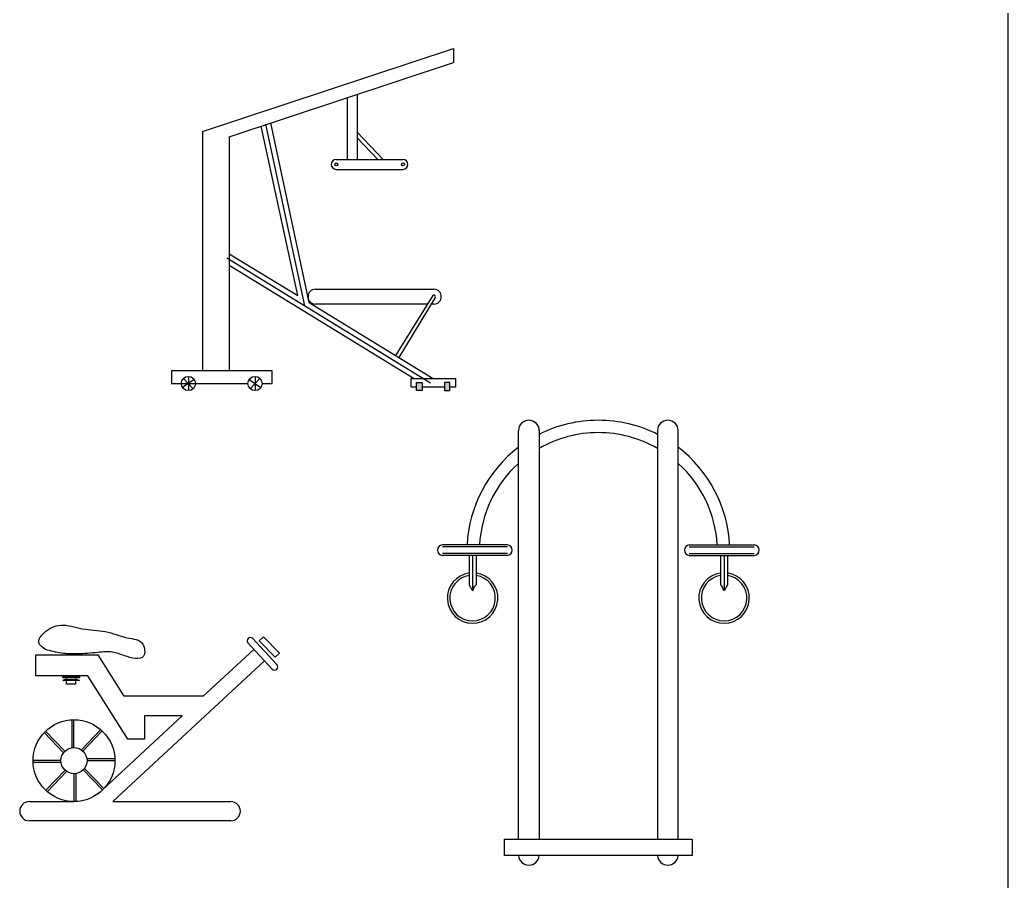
# Model space of a CAD drawing. Header units: millimetres. Extents: x 24547 to 62889, y 34568 to 56011.
# Drawn here: x 58887 to 62889, y 47388 to 50874 of the extents above; entities that cross this region are included whole.
import ezdxf

# ---------------------------------------------------------------- set-up
doc = ezdxf.new("R2010")
doc.units = ezdxf.units.MM
doc.layers.add('www.cad-blocks.net', color=7, linetype='Continuous')

# ---------------------------------------------------------------- blocks, each defined once
blk = doc.blocks.new('A$C12D90F33')
at = {"ltscale": 0.0025}
for p, q in [((1301, 790.3), (1177.7, 923.4)), ((928.8, 630.6), (1183.9, 867.1)), ((1277.1, 766.5), (1153.8, 899.5)), ((81.5, 732.6), (81.5, 839.3)), ((81.5, 839.3), (395.9, 839.3)), ((527.7, 630.6), (395.9, 839.3)), ((470.8, 96.9), (1238.3, 808.4)), ((345, 732.6), (81.5, 732.6)), ((547.5, 412), (345, 732.6)), ((928.8, 630.6), (527.7, 630.6)), ((264.4, 370), (264.4, 511.4)), ((274.4, 370), (274.4, 511.4)), ((394.6, 135.3), (821, 530.6)), ((821, 530.6), (631.5, 530.6)), ((631.5, 530.6), (631.5, 412)), ((228.4, 351.4), (129.9, 452.7)), ((410, 461.2), (312.6, 358.8)), ((417.3, 454.3), (319.8, 351.9)), ((632, 465.4), (631.5, 466.2)), ((221.3, 344.4), (122.7, 445.7)), ((631.5, 412), (547.5, 412)), ((208.5, 304.1), (67.2, 304.1)), ((340.3, 314.1), (481.6, 314.1)), ((340.3, 304.1), (481.6, 304.1)), ((208.5, 294.1), (67.2, 294.1)), ((229, 256.4), (131.5, 154)), ((418.9, 155.6), (320.3, 256.9)), ((426.1, 162.6), (327.5, 263.9)), ((236.2, 249.5), (138.8, 147.1)), ((274.4, 238.2), (274.4, 96.9)), ((284.4, 238.2), (284.4, 96.9))]:
    blk.add_line(p, q, dxfattribs=at)
for points in [[(1233.6, 930.7), (1313.5, 847.8), (1292, 827.1), (1212.2, 910.1)], [(217.8, 728.5), (301.4, 728.5), (301.4, 722.8), (217.8, 722.8)], [(227.1, 714.8), (290.4, 714.8), (301.4, 709.1), (217.8, 709.1)]]:
    blk.add_lwpolyline(points, close=True, dxfattribs=at)
for points in [[(235.7, 839.3), (235.7, 845.1)], [(282.2, 843.9), (282.2, 839.3)], [(235.7, 728.5), (235.7, 732.6)], [(282.2, 722.8), (282.2, 690.7), (235.7, 690.7), (235.7, 722.8)], [(282.2, 732.6), (282.2, 728.5)], [(48.5, 96.9), (274.4, 96.9)], [(470.8, 96.9), (1067.8, 96.9)], [(1067.8, 0), (48.5, 0)]]:
    blk.add_lwpolyline(points, dxfattribs=at)
for radius in [207.2, 65.9]:
    blk.add_circle((274.4, 304.1), radius, dxfattribs=at)
for centre, radius, start, end in [((1168.1, 909.1), 17.2, 56.115, 213.8442), ((1288.7, 778.8), 16.9, 226.6625, 43.2967), ((48.5, 48.5), 48.5, 90, 270), ((1067.8, 48.5), 48.5, 270, 90)]:
    blk.add_arc(centre, radius, start, end, dxfattribs=at)
blk.add_spline([(130.5, 866), (210.7, 847.8), (292.7, 844.1), (394.7, 851.4), (469.3, 853.2), (529.4, 835), (626, 833.2), (622.3, 893.3), (544, 926), (432.9, 957), (316.3, 971.5), (207, 989.7), (121.4, 949.7), (95.9, 902.4), (130.5, 866)], degree=3, dxfattribs=at)
blk = doc.blocks.new('A$C35AD3472')
at = {"ltscale": 0.0025}
h = blk.add_hatch(color=256, dxfattribs=at)
h.paths.add_polyline_path([(1015, 32.5), (992.6, 32.5), (992.6, 0), (1015, 0)])
h.paths.add_polyline_path([(1105.1, 0), (1127.4, 0), (1127.4, 32.5), (1105.1, 32.5)])
for p, q in [((126.2, 1048.2), (1141.5, 1384)), ((1141.5, 1384), (1141.5, 1327.6)), ((234.4, 1027.6), (1141.5, 1327.6)), ((711.8, 1185.5), (711.8, 935.5)), ((751.8, 1198.7), (751.8, 935.5)), ((558.4, 356), (402.2, 1083.1)), ((126.2, 1048.2), (126.2, 80.6)), ((511.3, 384.8), (364, 1070.5)), ((540.7, 343.4), (382.7, 1078.9)), ((751.8, 1046), (857.6, 935.5)), ((234.4, 1027.6), (234.4, 80.6)), ((751.8, 1022.6), (835.2, 935.5)), ((667.2, 935.5), (937.5, 935.5)), ((667.2, 895.5), (937.5, 895.5)), ((224, 537.1), (500.9, 367.7)), ((234.4, 554.1), (511.3, 384.8)), ((234.4, 507.2), (983.4, 49.1)), ((500.9, 367.7), (1049.6, 32.1)), ((1058, 384.8), (907.7, 142.3)), ((1068.3, 376.8), (920.3, 134.6)), ((558.4, 356), (1060, 49.1)), ((92.9, 44.6), (45, 12.8)), ((49.4, 49.7), (88.5, 7.7)), ((68.9, 57.4), (68.9, 0)), ((314.9, 44.6), (362.8, 12.8)), ((358.4, 49.7), (319.4, 7.7)), ((338.9, 57.4), (338.9, 0)), ((40.2, 28.7), (97.6, 28.7))]:
    blk.add_line(p, q, dxfattribs=at)
for points in [[(583.2, 410), (1062.6, 410)], [(1036.5, 350), (583.2, 350)], [(1062.6, 350), (1051.9, 350)], [(367.6, 28.7), (407.8, 28.7), (407.8, 80.6), (0, 80.6), (0, 28.7), (40.2, 28.7)], [(992.6, 14.5), (970.2, 14.5), (970.2, 49.1), (1149.9, 49.1), (1149.9, 14.5), (1127.4, 14.5)], [(97.6, 28.7), (310.2, 28.7)], [(1105.1, 14.5), (1015, 14.5)]]:
    blk.add_lwpolyline(points, dxfattribs=at)
for points in [[(992.6, 32.5), (1015, 32.5), (1015, 0), (992.6, 0)], [(1127.4, 32.5), (1105.1, 32.5), (1105.1, 0), (1127.4, 0)]]:
    blk.add_lwpolyline(points, close=True, dxfattribs=at)
for centre, radius in [((667.2, 915.5), 6.1), ((937.5, 915.5), 6.1), ((68.9, 28.7), 28.7), ((338.9, 28.7), 28.7)]:
    blk.add_circle(centre, radius, dxfattribs=at)
for centre, radius, start, end in [((667.2, 915.5), 20, 90, 270), ((937.5, 915.5), 20, 270, 90), ((583.2, 380), 30, 90, 270), ((1062.6, 380), 30, 270, 90), ((1062.6, 380), 6.57, 326.4618, 162.8108)]:
    blk.add_arc(centre, radius, start, end, dxfattribs=at)
blk = doc.blocks.new('A$C66576BEC')
at = {"ltscale": 0.0025}
for p, q in [((282.8, 1295.3), (19.3, 1295.3)), ((282.8, 1287.9), (19.3, 1287.9)), ((1018.7, 1295.3), (1282.2, 1295.3)), ((1018.7, 1287.9), (1282.2, 1287.9)), ((282.8, 1260.7), (19.3, 1260.7)), ((282.8, 1253.3), (19.3, 1253.3)), ((128.3, 1253.3), (128.3, 1134.7)), ((141.7, 1253.3), (141.7, 1111.3)), ((156.4, 1253.3), (156.4, 1134.7)), ((1018.7, 1260.7), (1282.2, 1260.7)), ((1018.7, 1253.3), (1282.2, 1253.3)), ((1145.1, 1253.3), (1145.1, 1134.7)), ((1159.8, 1253.3), (1159.8, 1111.3)), ((1173.2, 1253.3), (1173.2, 1134.7))]:
    blk.add_line(p, q, dxfattribs=at)
for points in [[(327.7, 104.8), (327.7, 1758.1)], [(411.4, 1758.1), (411.4, 104.8)], [(890.1, 1758.1), (890.1, 104.8)], [(973.8, 104.8), (973.8, 1758.1)]]:
    blk.add_lwpolyline(points, dxfattribs=at)
blk.add_lwpolyline([(270.6, 104.8), (1030.9, 104.8), (1030.9, 38.2), (270.6, 38.2)], close=True, dxfattribs=at)
for centre, radius, start, end in [((369.5, 1758.1), 41.9, 0, 180), ((650.8, 1267.9), 532.1, 90, 116.7269), ((650.8, 1267.9), 532.1, 63.2731, 90), ((932, 1758.1), 41.9, 0, 180), ((650.8, 1267.9), 482.1, 90, 119.7606), ((650.8, 1267.9), 482.1, 60.2394, 90), ((650.8, 1267.9), 532.1, 127.3827, 177.0411), ((650.8, 1267.9), 532.1, 2.9589, 52.6173), ((650.8, 1267.9), 482.1, 132.0747, 176.734), ((650.8, 1267.9), 482.1, 3.266, 47.9253), ((21.1, 1274.3), 21.1, 94.8458, 265.1542), ((281, 1274.3), 21.1, 274.8458, 85.1542), ((1020.5, 1274.3), 21.1, 94.8458, 265.1542), ((1280.4, 1274.3), 21.1, 274.8458, 85.1542), ((141.7, 1080.6), 102.3, 97.5228, 81.7611), ((141.7, 1080.6), 92.3, 98.3436, 80.8609), ((1159.8, 1080.6), 102.3, 98.2389, 82.4772), ((1159.8, 1080.6), 92.3, 99.1391, 81.6564), ((369.5, 41.9), 41.9, 185.0619, 354.9381), ((932, 41.9), 41.9, 185.0619, 354.9381)]:
    blk.add_arc(centre, radius, start, end, dxfattribs=at)
for points in [[(128.3, 1134.7), (144, 1112.2), (146.8, 1120.7), (156.4, 1134.7)], [(1173.2, 1134.7), (1157.5, 1112.2), (1154.7, 1120.7), (1145.1, 1134.7)]]:
    blk.add_spline(points, degree=3, dxfattribs=at)
blk = doc.blocks.new('FORMAT')
at = {"layer": 'www.cad-blocks.net', "color": 155, "true_color": 0x546d8e}
for p in [(62888.5, 35325.8), (62888.5, 34567.8)]:
    blk.add_line(p, (62888.5, 56010.9), dxfattribs=at)

msp = doc.modelspace()

# ---------------------------------------------------------------- block references
for name, p in [('FORMAT', (0, 0)), ('A$C35AD3472', (59500.8, 49373.1)), ('A$C66576BEC', (60578.5, 47453))]:
    msp.add_blockref(name, p)
at = {"xscale": 0.8, "yscale": 0.8, "zscale": 0.8}
msp.add_blockref('A$C12D90F33', (58887.1, 47632.3), dxfattribs=at)

doc.saveas('drawing.dxf')
